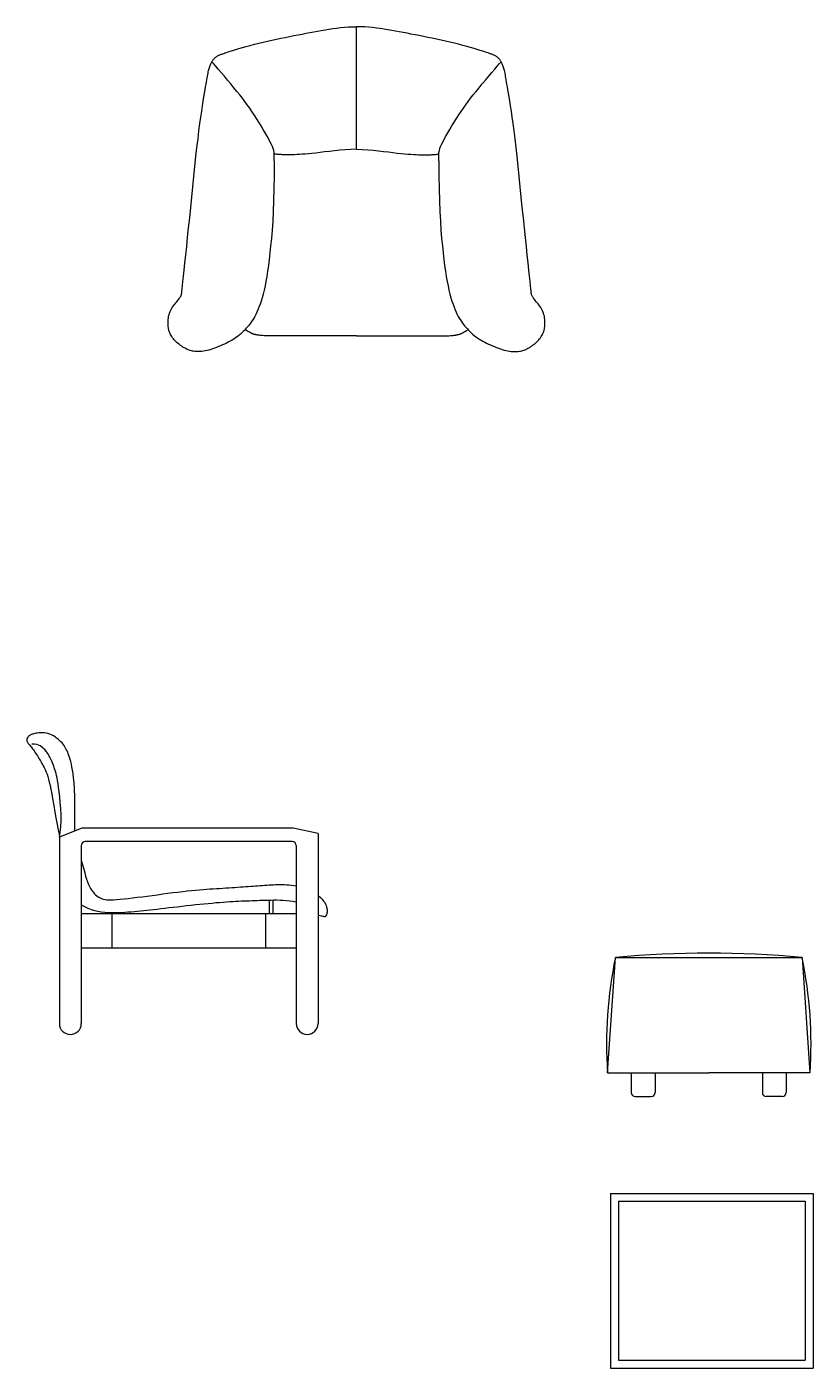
# Model space of a CAD drawing. Header units: millimetres. Extents: x 421 to 3085, y -1408 to 277.
# Drawn here: x 2808.2 to 3006.2, y -1373.5 to -1035.9 of the extents above; entities that cross this region are included whole.
import ezdxf

# ---------------------------------------------------------------- set-up
doc = ezdxf.new("R2010")
doc.units = ezdxf.units.MM

msp = doc.modelspace()

# ---------------------------------------------------------------- linework, layer by layer
at = {"color": 18, "true_color": 0x000000}
for p, q in [((2891.24, -1066.69), (2891.24, -1035.91)), ((2822.06, -1237.63), (2816.43, -1239.89)), ((2875.32, -1237.63), (2822.06, -1237.63)), ((2881.57, -1238.99), (2875.32, -1237.63)), ((2881.57, -1238.99), (2881.57, -1286.79)), ((2816.43, -1239.89), (2816.43, -1286.79)), ((2821.95, -1241.99), (2821.95, -1286.79)), ((2875.06, -1240.99), (2822.95, -1240.99)), ((2874.62, -1240.99), (2874.59, -1240.99)), ((2876.06, -1241.99), (2876.06, -1286.79)), ((2869.27, -1255.71), (2869.27, -1259.07)), ((2870.15, -1255.69), (2870.15, -1259.07)), ((2821.95, -1259.07), (2876.06, -1259.07)), ((2829.66, -1259.07), (2829.66, -1267.71)), ((2868.36, -1259.07), (2868.36, -1267.71)), ((2821.95, -1267.71), (2876.06, -1267.71)), ((2954.43, -1299.18), (2956.43, -1270.18)), ((2956.43, -1270.18), (3003.43, -1270.18)), ((3003.43, -1270.18), (3005.43, -1299.18)), ((2954.43, -1299.18), (2979.93, -1299.18)), ((2960.43, -1299.18), (2960.43, -1304.18)), ((2966.43, -1299.18), (2979.93, -1299.18)), ((2966.43, -1299.18), (2966.43, -1304.18)), ((3005.43, -1299.18), (2979.93, -1299.18)), ((2993.43, -1299.18), (2979.93, -1299.18)), ((2993.43, -1299.18), (2993.43, -1304.18)), ((2999.43, -1299.18), (2999.43, -1304.18)), ((2961.43, -1305.18), (2965.43, -1305.18)), ((2998.43, -1305.18), (2994.43, -1305.18)), ((2955.23, -1329.53), (2955.23, -1373.53)), ((2955.23, -1329.53), (3006.23, -1329.53)), ((3006.23, -1329.53), (3006.23, -1373.53)), ((2957.23, -1331.53), (2957.23, -1371.53)), ((2957.23, -1331.53), (3004.23, -1331.53)), ((3004.23, -1331.53), (3004.23, -1371.53)), ((2955.23, -1373.53), (3006.23, -1373.53)), ((2957.23, -1371.53), (3004.23, -1371.53))]:
    msp.add_line(p, q, dxfattribs=at)
for points in [[(2870.5, -1069.66), (2870.5, -1073.33), (2870.46, -1076.65), (2870.38, -1079.66), (2870.27, -1082.39), (2870.13, -1084.86), (2869.97, -1087.11), (2869.8, -1089.17), (2869.62, -1091.07), (2869.44, -1092.83), (2869.25, -1094.48), (2869.06, -1096.01), (2868.86, -1097.43), (2868.65, -1098.75), (2868.44, -1099.98), (2868.21, -1101.12), (2867.98, -1102.18), (2867.73, -1103.16), (2867.48, -1104.08), (2867.22, -1104.93), (2866.95, -1105.72), (2866.68, -1106.44), (2866.41, -1107.11), (2866.14, -1107.72), (2865.88, -1108.28), (2865.62, -1108.79), (2865.36, -1109.25), (2865.1, -1109.69), (2864.84, -1110.09), (2864.57, -1110.47), (2864.3, -1110.83), (2864.02, -1111.18), (2863.72, -1111.53), (2863.41, -1111.88), (2863.08, -1112.23), (2862.74, -1112.58), (2862.38, -1112.92), (2862, -1113.26), (2861.61, -1113.59), (2861.21, -1113.91), (2860.79, -1114.21), (2860.35, -1114.5), (2859.9, -1114.78), (2859.44, -1115.04), (2858.96, -1115.29), (2858.48, -1115.53), (2857.99, -1115.75), (2857.5, -1115.97), (2857, -1116.19), (2856.5, -1116.39), (2856.01, -1116.59), (2855.51, -1116.78), (2855.03, -1116.96), (2854.55, -1117.11), (2854.07, -1117.26), (2853.62, -1117.38), (2853.17, -1117.48), (2852.74, -1117.55), (2852.33, -1117.61), (2851.94, -1117.64), (2851.56, -1117.65), (2851.2, -1117.65), (2850.85, -1117.63), (2850.53, -1117.6), (2850.22, -1117.56), (2849.93, -1117.51), (2849.66, -1117.45), (2849.39, -1117.38), (2849.14, -1117.3), (2848.88, -1117.21), (2848.63, -1117.1), (2848.37, -1116.97), (2848.1, -1116.83), (2847.82, -1116.67), (2847.54, -1116.5), (2847.25, -1116.31), (2846.96, -1116.1), (2846.66, -1115.89), (2846.38, -1115.66), (2846.1, -1115.42), (2845.84, -1115.18), (2845.59, -1114.93), (2845.36, -1114.67), (2845.14, -1114.41), (2844.94, -1114.15), (2844.75, -1113.88), (2844.58, -1113.61), (2844.43, -1113.34), (2844.3, -1113.07), (2844.18, -1112.8), (2844.08, -1112.52), (2843.99, -1112.24), (2843.93, -1111.95), (2843.87, -1111.65), (2843.83, -1111.34), (2843.8, -1111.01), (2843.79, -1110.67), (2843.79, -1110.31), (2843.8, -1109.93), (2843.83, -1109.55), (2843.88, -1109.16), (2843.94, -1108.76), (2844.03, -1108.37), (2844.15, -1107.98), (2844.29, -1107.6), (2844.46, -1107.23), (2844.65, -1106.88), (2844.86, -1106.54), (2845.08, -1106.22), (2845.31, -1105.91), (2845.54, -1105.62), (2845.76, -1105.34), (2845.97, -1105.09), (2846.17, -1104.85), (2846.34, -1104.63), (2846.5, -1104.42), (2846.65, -1104.24), (2846.77, -1104.06), (2846.88, -1103.91), (2846.97, -1103.76), (2847.04, -1103.63), (2847.1, -1103.51), (2847.15, -1103.36), (2847.19, -1103.15), (2847.23, -1102.85), (2847.29, -1102.42), (2847.35, -1101.82), (2847.43, -1101.02), (2847.54, -1099.98), (2847.68, -1098.67), (2847.85, -1097.12), (2848.04, -1095.34), (2848.25, -1093.37), (2848.48, -1091.22), (2848.72, -1088.92), (2848.97, -1086.5), (2849.23, -1083.99), (2849.5, -1081.41), (2849.76, -1078.78), (2850.03, -1076.16), (2850.29, -1073.55), (2850.55, -1071.01), (2850.82, -1068.56), (2851.07, -1066.24), (2851.33, -1064.07), (2851.57, -1062.08), (2851.81, -1060.28), (2852.04, -1058.64), (2852.26, -1057.16), (2852.47, -1055.83), (2852.66, -1054.64), (2852.83, -1053.57), (2852.99, -1052.62), (2853.13, -1051.78), (2853.25, -1051.03), (2853.36, -1050.36), (2853.45, -1049.78), (2853.54, -1049.25), (2853.62, -1048.78), (2853.69, -1048.36), (2853.77, -1047.97), (2853.85, -1047.6), (2853.92, -1047.26), (2854, -1046.94), (2854.09, -1046.65), (2854.17, -1046.37), (2854.25, -1046.11), (2854.33, -1045.87), (2854.41, -1045.65), (2854.49, -1045.44), (2854.57, -1045.24), (2854.65, -1045.06), (2854.74, -1044.9), (2854.82, -1044.74), (2854.9, -1044.59), (2854.99, -1044.45), (2855.08, -1044.32), (2855.17, -1044.19), (2855.26, -1044.07), (2855.36, -1043.95), (2855.46, -1043.84), (2855.56, -1043.73), (2855.67, -1043.63), (2855.78, -1043.54), (2855.9, -1043.45), (2856.02, -1043.37), (2856.14, -1043.29), (2856.27, -1043.21), (2856.41, -1043.14), (2856.55, -1043.07), (2856.69, -1043.01), (2856.84, -1042.94), (2857, -1042.88), (2857.16, -1042.81), (2857.34, -1042.75), (2857.55, -1042.67), (2857.8, -1042.58), (2858.1, -1042.48), (2858.47, -1042.36), (2858.92, -1042.22), (2859.46, -1042.05), (2860.1, -1041.85), (2860.83, -1041.63), (2861.65, -1041.39), (2862.53, -1041.13), (2863.48, -1040.86), (2864.49, -1040.58), (2865.53, -1040.31), (2866.61, -1040.03), (2867.7, -1039.77), (2868.82, -1039.51), (2869.94, -1039.26), (2871.07, -1039.02), (2872.19, -1038.79), (2873.3, -1038.56), (2874.4, -1038.34), (2875.47, -1038.13), (2876.51, -1037.92), (2877.53, -1037.72), (2878.53, -1037.53), (2879.51, -1037.34), (2880.47, -1037.16), (2881.43, -1036.98), (2882.38, -1036.81), (2883.33, -1036.65), (2884.29, -1036.49), (2885.25, -1036.35), (2886.22, -1036.21), (2887.2, -1036.1), (2888.19, -1036.01), (2889.19, -1035.94), (2890.21, -1035.91), (2891.24, -1035.91)], [(2911.98, -1069.66), (2911.98, -1073.33), (2912.03, -1076.65), (2912.11, -1079.66), (2912.22, -1082.39), (2912.36, -1084.86), (2912.51, -1087.11), (2912.68, -1089.17), (2912.86, -1091.07), (2913.05, -1092.83), (2913.24, -1094.48), (2913.43, -1096.01), (2913.63, -1097.43), (2913.84, -1098.75), (2914.05, -1099.98), (2914.28, -1101.12), (2914.51, -1102.18), (2914.76, -1103.16), (2915.01, -1104.08), (2915.27, -1104.93), (2915.54, -1105.72), (2915.81, -1106.44), (2916.08, -1107.11), (2916.34, -1107.72), (2916.61, -1108.28), (2916.87, -1108.79), (2917.13, -1109.25), (2917.39, -1109.69), (2917.65, -1110.09), (2917.91, -1110.47), (2918.19, -1110.83), (2918.47, -1111.18), (2918.77, -1111.53), (2919.08, -1111.88), (2919.41, -1112.23), (2919.75, -1112.58), (2920.11, -1112.92), (2920.48, -1113.26), (2920.87, -1113.59), (2921.28, -1113.91), (2921.7, -1114.21), (2922.14, -1114.5), (2922.59, -1114.78), (2923.05, -1115.04), (2923.52, -1115.29), (2924.01, -1115.53), (2924.49, -1115.75), (2924.99, -1115.97), (2925.48, -1116.19), (2925.98, -1116.39), (2926.48, -1116.59), (2926.97, -1116.78), (2927.46, -1116.96), (2927.94, -1117.11), (2928.41, -1117.26), (2928.87, -1117.38), (2929.32, -1117.48), (2929.74, -1117.55), (2930.16, -1117.61), (2930.55, -1117.64), (2930.93, -1117.65), (2931.29, -1117.65), (2931.63, -1117.63), (2931.96, -1117.6), (2932.26, -1117.56), (2932.55, -1117.51), (2932.83, -1117.45), (2933.09, -1117.38), (2933.35, -1117.3), (2933.61, -1117.21), (2933.86, -1117.1), (2934.12, -1116.97), (2934.39, -1116.83), (2934.66, -1116.67), (2934.95, -1116.5), (2935.24, -1116.31), (2935.53, -1116.1), (2935.82, -1115.89), (2936.11, -1115.66), (2936.38, -1115.42), (2936.65, -1115.18), (2936.9, -1114.93), (2937.13, -1114.67), (2937.35, -1114.41), (2937.55, -1114.15), (2937.74, -1113.88), (2937.91, -1113.61), (2938.06, -1113.34), (2938.19, -1113.07), (2938.31, -1112.8), (2938.41, -1112.52), (2938.49, -1112.24), (2938.56, -1111.95), (2938.62, -1111.65), (2938.66, -1111.34), (2938.68, -1111.01), (2938.7, -1110.67), (2938.7, -1110.31), (2938.69, -1109.93), (2938.66, -1109.55), (2938.61, -1109.16), (2938.54, -1108.76), (2938.45, -1108.37), (2938.34, -1107.98), (2938.2, -1107.6), (2938.03, -1107.23), (2937.83, -1106.88), (2937.62, -1106.54), (2937.4, -1106.22), (2937.17, -1105.91), (2936.95, -1105.62), (2936.73, -1105.34), (2936.51, -1105.09), (2936.32, -1104.85), (2936.14, -1104.63), (2935.98, -1104.42), (2935.84, -1104.24), (2935.72, -1104.06), (2935.61, -1103.91), (2935.52, -1103.76), (2935.44, -1103.63), (2935.39, -1103.51), (2935.34, -1103.36), (2935.3, -1103.15), (2935.25, -1102.85), (2935.2, -1102.42), (2935.14, -1101.82), (2935.05, -1101.02), (2934.95, -1099.98), (2934.81, -1098.67), (2934.64, -1097.12), (2934.45, -1095.34), (2934.24, -1093.37), (2934.01, -1091.22), (2933.76, -1088.92), (2933.51, -1086.5), (2933.25, -1083.99), (2932.99, -1081.41), (2932.73, -1078.78), (2932.46, -1076.16), (2932.2, -1073.55), (2931.93, -1071.01), (2931.67, -1068.56), (2931.41, -1066.24), (2931.16, -1064.07), (2930.91, -1062.08), (2930.68, -1060.28), (2930.45, -1058.64), (2930.23, -1057.16), (2930.02, -1055.83), (2929.83, -1054.64), (2929.65, -1053.57), (2929.5, -1052.62), (2929.36, -1051.78), (2929.24, -1051.03), (2929.13, -1050.36), (2929.04, -1049.78), (2928.95, -1049.25), (2928.87, -1048.78), (2928.79, -1048.36), (2928.72, -1047.97), (2928.64, -1047.6), (2928.56, -1047.26), (2928.48, -1046.94), (2928.4, -1046.65), (2928.32, -1046.37), (2928.24, -1046.11), (2928.16, -1045.87), (2928.08, -1045.65), (2927.99, -1045.44), (2927.91, -1045.24), (2927.83, -1045.06), (2927.75, -1044.9), (2927.67, -1044.74), (2927.58, -1044.59), (2927.5, -1044.45), (2927.41, -1044.32), (2927.32, -1044.19), (2927.23, -1044.07), (2927.13, -1043.95), (2927.03, -1043.84), (2926.92, -1043.73), (2926.82, -1043.63), (2926.71, -1043.54), (2926.59, -1043.45), (2926.47, -1043.37), (2926.34, -1043.29), (2926.21, -1043.21), (2926.08, -1043.14), (2925.94, -1043.07), (2925.79, -1043.01), (2925.64, -1042.94), (2925.49, -1042.88), (2925.33, -1042.81), (2925.15, -1042.75), (2924.94, -1042.67), (2924.69, -1042.58), (2924.39, -1042.48), (2924.01, -1042.36), (2923.57, -1042.22), (2923.03, -1042.05), (2922.39, -1041.85), (2921.65, -1041.63), (2920.84, -1041.39), (2919.95, -1041.13), (2919, -1040.86), (2918, -1040.58), (2916.96, -1040.31), (2915.88, -1040.03), (2914.78, -1039.77), (2913.67, -1039.51), (2912.55, -1039.26), (2911.42, -1039.02), (2910.3, -1038.79), (2909.19, -1038.56), (2908.09, -1038.34), (2907.02, -1038.13), (2905.98, -1037.92), (2904.96, -1037.72), (2903.96, -1037.53), (2902.98, -1037.34), (2902.02, -1037.16), (2901.06, -1036.98), (2900.11, -1036.81), (2899.15, -1036.65), (2898.2, -1036.49), (2897.24, -1036.35), (2896.27, -1036.21), (2895.29, -1036.1), (2894.3, -1036.01), (2893.3, -1035.94), (2892.28, -1035.91), (2891.24, -1035.91)], [(2870.5, -1069.66), (2870.53, -1068.83), (2870.52, -1068.13), (2870.48, -1067.54), (2870.39, -1067.01), (2870.26, -1066.52), (2870.07, -1066.03), (2869.83, -1065.5), (2869.53, -1064.91), (2869.17, -1064.22), (2868.74, -1063.45), (2868.27, -1062.62), (2867.76, -1061.74), (2867.22, -1060.83), (2866.66, -1059.9), (2866.08, -1058.98), (2865.5, -1058.07), (2864.92, -1057.21), (2864.34, -1056.37), (2863.75, -1055.54), (2863.14, -1054.72), (2862.5, -1053.89), (2861.84, -1053.05), (2861.14, -1052.17), (2860.39, -1051.25), (2859.6, -1050.29), (2858.78, -1049.3), (2857.96, -1048.33), (2857.17, -1047.39), (2856.44, -1046.54), (2855.78, -1045.79), (2855.23, -1045.18), (2854.82, -1044.74)], [(2911.98, -1069.66), (2911.96, -1068.83), (2911.97, -1068.13), (2912.01, -1067.54), (2912.1, -1067.01), (2912.23, -1066.52), (2912.41, -1066.03), (2912.66, -1065.5), (2912.96, -1064.91), (2913.32, -1064.22), (2913.74, -1063.45), (2914.21, -1062.62), (2914.72, -1061.74), (2915.26, -1060.83), (2915.83, -1059.9), (2916.4, -1058.98), (2916.99, -1058.07), (2917.57, -1057.21), (2918.15, -1056.37), (2918.74, -1055.54), (2919.35, -1054.72), (2919.98, -1053.89), (2920.65, -1053.05), (2921.35, -1052.17), (2922.1, -1051.25), (2922.89, -1050.29), (2923.71, -1049.3), (2924.52, -1048.33), (2925.31, -1047.39), (2926.05, -1046.54), (2926.7, -1045.79), (2927.25, -1045.18), (2927.67, -1044.74)], [(2891.24, -1066.69), (2889.8, -1066.77), (2888.39, -1066.87), (2887.01, -1066.99), (2885.69, -1067.13), (2884.42, -1067.27), (2883.22, -1067.41), (2882.08, -1067.55), (2881.02, -1067.67), (2880.03, -1067.78), (2879.13, -1067.86), (2878.3, -1067.94), (2877.54, -1068), (2876.85, -1068.04), (2876.22, -1068.08), (2875.66, -1068.1), (2875.15, -1068.12), (2874.69, -1068.13), (2874.28, -1068.14), (2873.91, -1068.14), (2873.58, -1068.13), (2873.28, -1068.12), (2873, -1068.11), (2872.74, -1068.1), (2872.49, -1068.09), (2872.25, -1068.07), (2872.01, -1068.06), (2871.77, -1068.04), (2871.54, -1068.02), (2871.29, -1068.01), (2871.04, -1067.99), (2870.78, -1067.97), (2870.51, -1067.95)], [(2891.24, -1066.69), (2892.69, -1066.77), (2894.1, -1066.87), (2895.47, -1066.99), (2896.8, -1067.13), (2898.06, -1067.27), (2899.27, -1067.41), (2900.41, -1067.55), (2901.47, -1067.67), (2902.45, -1067.78), (2903.36, -1067.86), (2904.19, -1067.94), (2904.95, -1068), (2905.64, -1068.04), (2906.26, -1068.08), (2906.83, -1068.1), (2907.34, -1068.12), (2907.8, -1068.13), (2908.21, -1068.14), (2908.57, -1068.14), (2908.91, -1068.13), (2909.21, -1068.12), (2909.49, -1068.11), (2909.75, -1068.1), (2910, -1068.09), (2910.24, -1068.07), (2910.48, -1068.06), (2910.71, -1068.04), (2910.95, -1068.02), (2911.2, -1068.01), (2911.45, -1067.99), (2911.71, -1067.97), (2911.98, -1067.95)], [(2869.12, -1113.72), (2868.48, -1113.68), (2867.96, -1113.65), (2867.54, -1113.62), (2867.2, -1113.6), (2866.94, -1113.58), (2866.73, -1113.56), (2866.56, -1113.54), (2866.41, -1113.52), (2866.28, -1113.5), (2866.15, -1113.47), (2866.02, -1113.45), (2865.9, -1113.42), (2865.79, -1113.39), (2865.69, -1113.37), (2865.59, -1113.34), (2865.5, -1113.32), (2865.42, -1113.29), (2865.34, -1113.27), (2865.27, -1113.25), (2865.2, -1113.23), (2865.13, -1113.2), (2865.07, -1113.18), (2865, -1113.16), (2864.94, -1113.14), (2864.87, -1113.12), (2864.79, -1113.08), (2864.68, -1113.03), (2864.54, -1112.96), (2864.35, -1112.85), (2864.1, -1112.71), (2863.77, -1112.51), (2863.37, -1112.25)], [(2891.24, -1113.72), (2869.12, -1113.72)], [(2891.24, -1113.72), (2913.37, -1113.72)], [(2913.37, -1113.72), (2914.01, -1113.68), (2914.53, -1113.65), (2914.95, -1113.62), (2915.28, -1113.6), (2915.55, -1113.58), (2915.76, -1113.56), (2915.93, -1113.54), (2916.07, -1113.52), (2916.21, -1113.5), (2916.34, -1113.47), (2916.47, -1113.45), (2916.58, -1113.42), (2916.69, -1113.39), (2916.8, -1113.37), (2916.89, -1113.34), (2916.98, -1113.32), (2917.07, -1113.29), (2917.15, -1113.27), (2917.22, -1113.25), (2917.29, -1113.23), (2917.36, -1113.2), (2917.42, -1113.18), (2917.49, -1113.16), (2917.55, -1113.14), (2917.62, -1113.12), (2917.7, -1113.08), (2917.81, -1113.03), (2917.95, -1112.96), (2918.14, -1112.85), (2918.39, -1112.71), (2918.71, -1112.51), (2919.12, -1112.25)], [(2820.32, -1238.33), (2820.34, -1234.94), (2820.33, -1232.1), (2820.28, -1229.75), (2820.21, -1227.82), (2820.12, -1226.24), (2820, -1224.95), (2819.88, -1223.89), (2819.74, -1222.99), (2819.6, -1222.19), (2819.46, -1221.48), (2819.31, -1220.85), (2819.15, -1220.29), (2819, -1219.78), (2818.84, -1219.33), (2818.67, -1218.91), (2818.51, -1218.52), (2818.35, -1218.14), (2818.17, -1217.79), (2817.99, -1217.44), (2817.8, -1217.11), (2817.59, -1216.79), (2817.35, -1216.47), (2817.09, -1216.15), (2816.8, -1215.84), (2816.47, -1215.53), (2816.11, -1215.22), (2815.73, -1214.92), (2815.33, -1214.63), (2814.9, -1214.38), (2814.46, -1214.15), (2814.01, -1213.95), (2813.55, -1213.8), (2813.09, -1213.69), (2812.64, -1213.63), (2812.19, -1213.6), (2811.76, -1213.61), (2811.34, -1213.63), (2810.95, -1213.68), (2810.6, -1213.73), (2810.28, -1213.79), (2809.99, -1213.85), (2809.75, -1213.92), (2809.54, -1213.98), (2809.36, -1214.05), (2809.2, -1214.11), (2809.06, -1214.18), (2808.94, -1214.26), (2808.84, -1214.33), (2808.74, -1214.41), (2808.65, -1214.5), (2808.56, -1214.59), (2808.49, -1214.69), (2808.42, -1214.78), (2808.36, -1214.89), (2808.32, -1214.99), (2808.28, -1215.1), (2808.25, -1215.21), (2808.23, -1215.33), (2808.22, -1215.45), (2808.23, -1215.57), (2808.25, -1215.7), (2808.3, -1215.83), (2808.36, -1215.97), (2808.44, -1216.11), (2808.54, -1216.26), (2808.66, -1216.41), (2808.8, -1216.58), (2808.95, -1216.75), (2809.12, -1216.95), (2809.3, -1217.15), (2809.48, -1217.38), (2809.68, -1217.63), (2809.87, -1217.89), (2810.07, -1218.18), (2810.28, -1218.48), (2810.48, -1218.79), (2810.68, -1219.11), (2810.89, -1219.43), (2811.08, -1219.75), (2811.28, -1220.07), (2811.47, -1220.38), (2811.66, -1220.68), (2811.84, -1220.99), (2812.02, -1221.3), (2812.2, -1221.61), (2812.38, -1221.95), (2812.56, -1222.3), (2812.75, -1222.68), (2812.93, -1223.08), (2813.12, -1223.53), (2813.31, -1224.03), (2813.5, -1224.6), (2813.7, -1225.25), (2813.89, -1226), (2814.09, -1226.85), (2814.29, -1227.83), (2814.49, -1228.93), (2814.69, -1230.16), (2814.92, -1231.51), (2815.16, -1232.98), (2815.44, -1234.55), (2815.76, -1236.23), (2816.12, -1237.99), (2816.55, -1239.85)], [(2816.43, -1239.89), (2816.66, -1238.64), (2816.8, -1237.24), (2816.85, -1235.75), (2816.84, -1234.21), (2816.76, -1232.67), (2816.65, -1231.17), (2816.52, -1229.76), (2816.38, -1228.49), (2816.24, -1227.38), (2816.1, -1226.44), (2815.97, -1225.63), (2815.84, -1224.94), (2815.71, -1224.34), (2815.58, -1223.81), (2815.44, -1223.33), (2815.3, -1222.88), (2815.15, -1222.44), (2815, -1222), (2814.84, -1221.57), (2814.68, -1221.16), (2814.51, -1220.77), (2814.35, -1220.4), (2814.19, -1220.06), (2814.04, -1219.74), (2813.89, -1219.45), (2813.74, -1219.19), (2813.59, -1218.95), (2813.44, -1218.73), (2813.28, -1218.51), (2813.11, -1218.29), (2812.93, -1218.08), (2812.73, -1217.85), (2812.51, -1217.61), (2812.25, -1217.37), (2811.96, -1217.14), (2811.61, -1216.92), (2811.2, -1216.73), (2810.71, -1216.58), (2810.14, -1216.48), (2809.46, -1216.44)], [(2821.95, -1245.7), (2822.26, -1246.87), (2822.54, -1247.92), (2822.79, -1248.86), (2823.03, -1249.71), (2823.27, -1250.46), (2823.5, -1251.14), (2823.74, -1251.75), (2824, -1252.31), (2824.28, -1252.81), (2824.57, -1253.26), (2824.89, -1253.67), (2825.21, -1254.03), (2825.54, -1254.36), (2825.87, -1254.64), (2826.2, -1254.88), (2826.53, -1255.09), (2826.85, -1255.27), (2827.18, -1255.41), (2827.52, -1255.52), (2827.91, -1255.6), (2828.34, -1255.66), (2828.84, -1255.68), (2829.42, -1255.67), (2830.09, -1255.64), (2830.87, -1255.59), (2831.75, -1255.51), (2832.71, -1255.41), (2833.75, -1255.29), (2834.87, -1255.16), (2836.04, -1255.01), (2837.26, -1254.86), (2838.52, -1254.69), (2839.82, -1254.52), (2841.13, -1254.35), (2842.44, -1254.17), (2843.75, -1254), (2845.03, -1253.84), (2846.28, -1253.68), (2847.49, -1253.54), (2848.64, -1253.41), (2849.72, -1253.3), (2850.73, -1253.2), (2851.69, -1253.11), (2852.61, -1253.04), (2853.48, -1252.97), (2854.33, -1252.91), (2855.15, -1252.86), (2855.95, -1252.81), (2856.75, -1252.76), (2857.54, -1252.71), (2858.32, -1252.66), (2859.09, -1252.61), (2859.85, -1252.56), (2860.59, -1252.51), (2861.31, -1252.46), (2862.01, -1252.41), (2862.69, -1252.37), (2863.35, -1252.32), (2863.99, -1252.27), (2864.62, -1252.23), (2865.23, -1252.18), (2865.83, -1252.14), (2866.42, -1252.09), (2866.99, -1252.05), (2867.56, -1252.01), (2868.12, -1251.97), (2868.68, -1251.94), (2869.23, -1251.91), (2869.78, -1251.88), (2870.32, -1251.85), (2870.87, -1251.83), (2871.42, -1251.82), (2871.97, -1251.81), (2872.52, -1251.81), (2873.09, -1251.82), (2873.66, -1251.85), (2874.24, -1251.89), (2874.83, -1251.95), (2875.44, -1252.03), (2876.06, -1252.14)], [(2821.95, -1256.91), (2822.78, -1257.36), (2823.61, -1257.74), (2824.45, -1258.05), (2825.29, -1258.31), (2826.14, -1258.5), (2826.98, -1258.65), (2827.84, -1258.76), (2828.68, -1258.82), (2829.53, -1258.86), (2830.38, -1258.87), (2831.22, -1258.86), (2832.05, -1258.82), (2832.87, -1258.77), (2833.69, -1258.71), (2834.5, -1258.64), (2835.3, -1258.57), (2836.08, -1258.49), (2836.86, -1258.41), (2837.65, -1258.33), (2838.45, -1258.25), (2839.27, -1258.16), (2840.13, -1258.07), (2841.02, -1257.97), (2841.96, -1257.86), (2842.95, -1257.74), (2843.99, -1257.62), (2845.07, -1257.5), (2846.18, -1257.37), (2847.3, -1257.24), (2848.42, -1257.11), (2849.55, -1256.98), (2850.66, -1256.86), (2851.75, -1256.75), (2852.82, -1256.64), (2853.85, -1256.54), (2854.86, -1256.45), (2855.83, -1256.36), (2856.77, -1256.28), (2857.67, -1256.21), (2858.53, -1256.15), (2859.35, -1256.1), (2860.13, -1256.05), (2860.87, -1256.01), (2861.59, -1255.97), (2862.28, -1255.94), (2862.96, -1255.91), (2863.62, -1255.89), (2864.28, -1255.86), (2864.93, -1255.84), (2865.58, -1255.81), (2866.24, -1255.79), (2866.9, -1255.77), (2867.57, -1255.75), (2868.26, -1255.73), (2868.96, -1255.71), (2869.69, -1255.7), (2870.44, -1255.69), (2871.21, -1255.69), (2871.99, -1255.7), (2872.79, -1255.73), (2873.6, -1255.79), (2874.42, -1255.88), (2875.24, -1256), (2876.06, -1256.17)], [(2881.57, -1254.53), (2882.14, -1255.03), (2882.6, -1255.5), (2882.96, -1255.95), (2883.24, -1256.36), (2883.44, -1256.74), (2883.58, -1257.1), (2883.68, -1257.41), (2883.75, -1257.7), (2883.79, -1257.95), (2883.82, -1258.17), (2883.84, -1258.37), (2883.84, -1258.54), (2883.83, -1258.7), (2883.82, -1258.84), (2883.79, -1258.96), (2883.77, -1259.08), (2883.74, -1259.2), (2883.7, -1259.31), (2883.67, -1259.42), (2883.63, -1259.51), (2883.59, -1259.6), (2883.54, -1259.68), (2883.49, -1259.75), (2883.44, -1259.81), (2883.37, -1259.86), (2883.29, -1259.89), (2883.17, -1259.9), (2883.01, -1259.88), (2882.78, -1259.85), (2882.47, -1259.79), (2882.08, -1259.69), (2881.57, -1259.56)]]:
    msp.add_lwpolyline(points, dxfattribs=at)
for centre, radius, start, end in [((2822.95, -1241.99), 1, 90, 180), ((2875.06, -1241.99), 1, 0, 90), ((2979.93, -1523.02), 253.93, 84.69, 95.31), ((3060.31, -1291.91), 106.13, 168.1831, 183.9265), ((2899.56, -1291.91), 106.13, 356.0735, 11.8169), ((2819.19, -1286.79), 2.76, 180, 0), ((2878.82, -1286.79), 2.75, 180, 0), ((2961.43, -1304.18), 1, 180, 270), ((2965.43, -1304.18), 1, 270, 0), ((2994.43, -1304.18), 1, 180, 270), ((2998.43, -1304.18), 1, 270, 0)]:
    msp.add_arc(centre, radius, start, end, dxfattribs=at)

doc.saveas('drawing.dxf')
